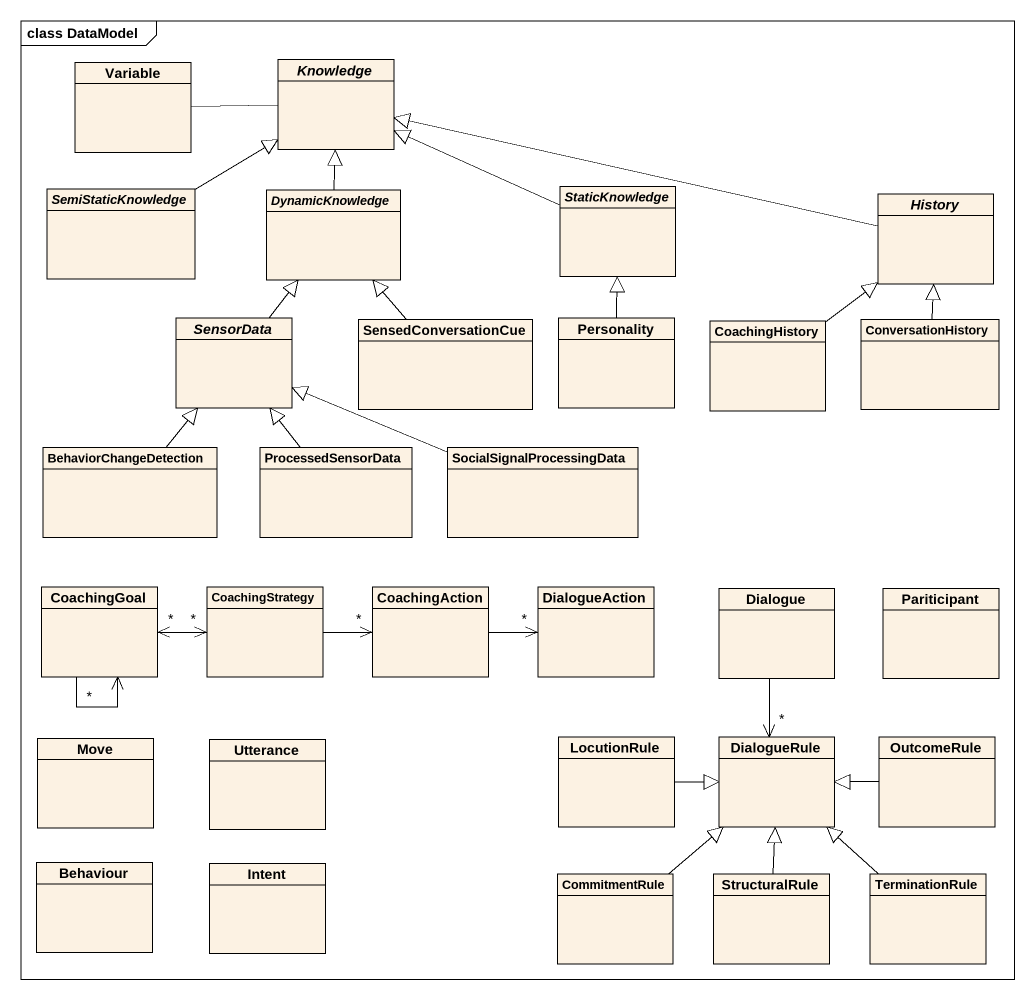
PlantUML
@startuml
mainframe class DataModel
hide circle
hide empty members
class Variable
abstract class Knowledge
abstract class SemiStaticKnowledge
abstract class DynamicKnowledge
abstract class StaticKnowledge
abstract class History
abstract class SensorData
class SensedConversationCue
class Personality
class CoachingHistory
class ConversationHistory
class BehaviorChangeDetection
class ProcessedSensorData
class SocialSignalProcessingData
class CoachingGoal
class CoachingStrategy
class CoachingAction
class DialogueAction
class Dialogue
class Pariticipant
class Move
class Utterance
class LocutionRule
class DialogueRule
class OutcomeRule
class Behaviour
class Intent
class CommitmentRule
class StructuralRule
class TerminationRule
Knowledge -left- Variable
SemiStaticKnowledge -up-|> Knowledge
DynamicKnowledge -up-|> Knowledge
StaticKnowledge -left-|> Knowledge
History -left-|> Knowledge
SensorData -up-|> DynamicKnowledge
SensedConversationCue -up-|> DynamicKnowledge
Personality -up-|> StaticKnowledge
CoachingHistory -up-|> History
ConversationHistory -up-|> History
BehaviorChangeDetection -up-|> SensorData
ProcessedSensorData -up-|> SensorData
SocialSignalProcessingData -left-|> SensorData
CoachingGoal "*" --> CoachingGoal
CoachingGoal "*" <-right-> "*" CoachingStrategy
CoachingStrategy -right-> "*" CoachingAction
CoachingAction -right-> "*" DialogueAction
Dialogue --> "*" DialogueRule
LocutionRule -right-|> DialogueRule
OutcomeRule -left-|> DialogueRule
CommitmentRule -up-|> DialogueRule
StructuralRule -up-|> DialogueRule
TerminationRule -up-|> DialogueRule
@enduml
